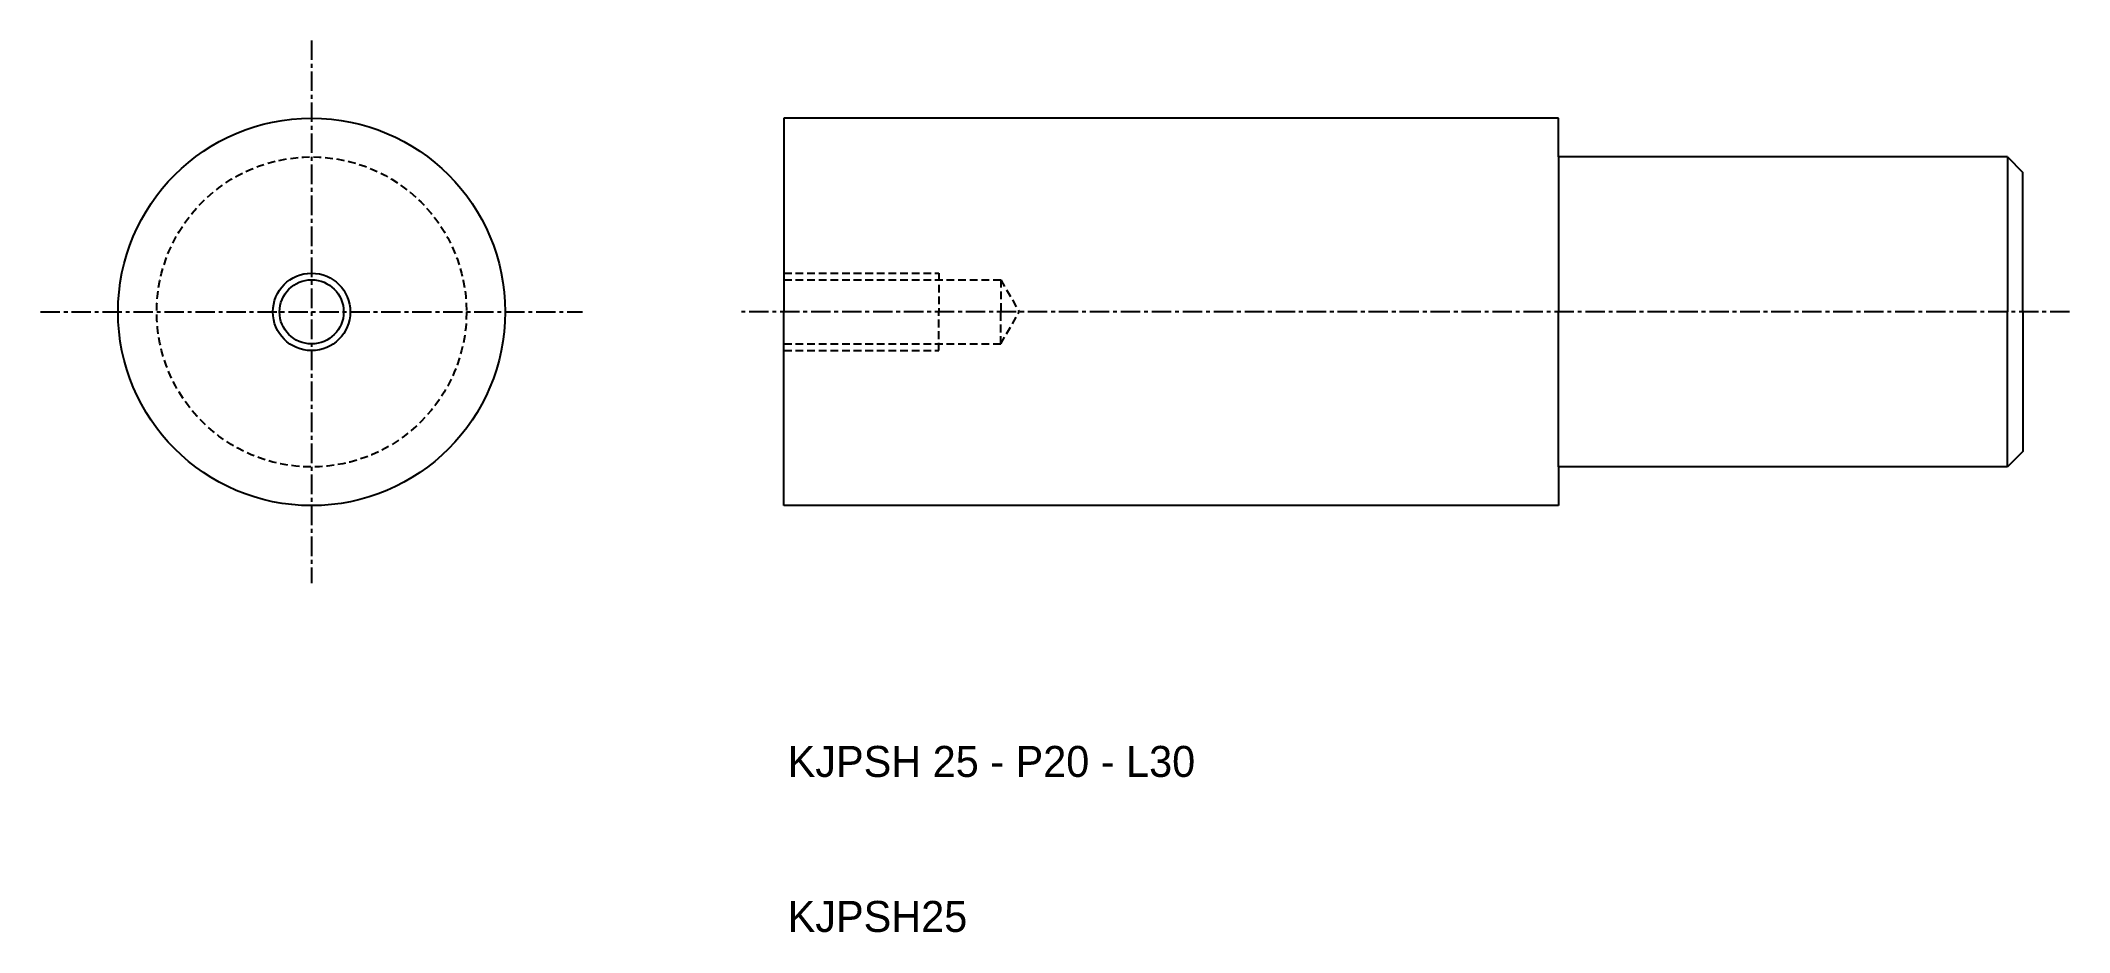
# Model space of a CAD drawing. Extents: x -48 to 83, y 10 to 68.
import ezdxf

# ---------------------------------------------------------------- set-up
doc = ezdxf.new("R2010")
doc.units = 0
doc.linetypes.add('CENTER', pattern=[2, 1.25, -0.25, 0.25, -0.25])
doc.linetypes.add('DASHED', pattern=[0.75, 0.5, -0.25])
doc.layers.get('0').update_dxf_attribs({"linetype": 'CONTINUOUS'})
doc.layers.add('CENTER', color=1, linetype='CENTER')

msp = doc.modelspace()

# ---------------------------------------------------------------- linework, layer by layer
at = {"color": 7, "linetype": 'CONTINUOUS'}
for p, q in [((50, 62.5), (0, 62.5)), ((0, 62.5), (0, 50)), ((50, 60), (50, 62.5)), ((50, 60), (50, 50)), ((79, 60), (50, 60)), ((79, 60), (79, 50)), ((79, 60), (80, 59)), ((80, 50), (80, 59)), ((0, 37.5), (0, 50)), ((50, 40), (50, 50)), ((79, 40), (79, 50)), ((80, 50), (80, 41)), ((80, 41), (79, 40)), ((79, 40), (50, 40)), ((50, 40), (50, 37.5)), ((50, 37.5), (0, 37.5))]:
    msp.add_line(p, q, dxfattribs=at)
at = {"color": 3, "linetype": 'DASHED'}
for p, q in [((0, 52.5), (10, 52.5)), ((10, 52.5), (10, 50)), ((0, 52.07), (14, 52.07)), ((14, 52.07), (15.19, 50)), ((14, 52.07), (14, 50)), ((10, 47.5), (10, 50)), ((14, 47.93), (15.19, 50)), ((14, 47.93), (14, 50)), ((0, 47.93), (14, 47.93)), ((0, 47.5), (10, 47.5))]:
    msp.add_line(p, q, dxfattribs=at)
at = {"color": 7, "linetype": 'CONTINUOUS'}
for radius in [12.5, 2.07]:
    msp.add_circle((-30.5, 50), radius, dxfattribs=at)
at = {"color": 3, "linetype": 'DASHED'}
msp.add_circle((-30.5, 50), 10, dxfattribs=at)
at = {"color": 3, "linetype": 'CONTINUOUS'}
msp.add_circle((-30.5, 50), 2.5, dxfattribs=at)
at = {"layer": 'CENTER', "color": 1, "linetype": 'CENTER'}
for p, q in [((-30.5, 67.5), (-30.5, 32.5)), ((-48, 50), (-13, 50)), ((83, 50), (-3, 50))]:
    msp.add_line(p, q, dxfattribs=at)

# ---------------------------------------------------------------- texts
at = {"color": 7, "linetype": 'CONTINUOUS'}
for s, p in [('KJPSH 25 - P20 - L30', (0.24, 20)), ('KJPSH25', (0.24, 10))]:
    msp.add_text(s, height=2, dxfattribs=at).set_placement(p)

doc.saveas('drawing.dxf')
